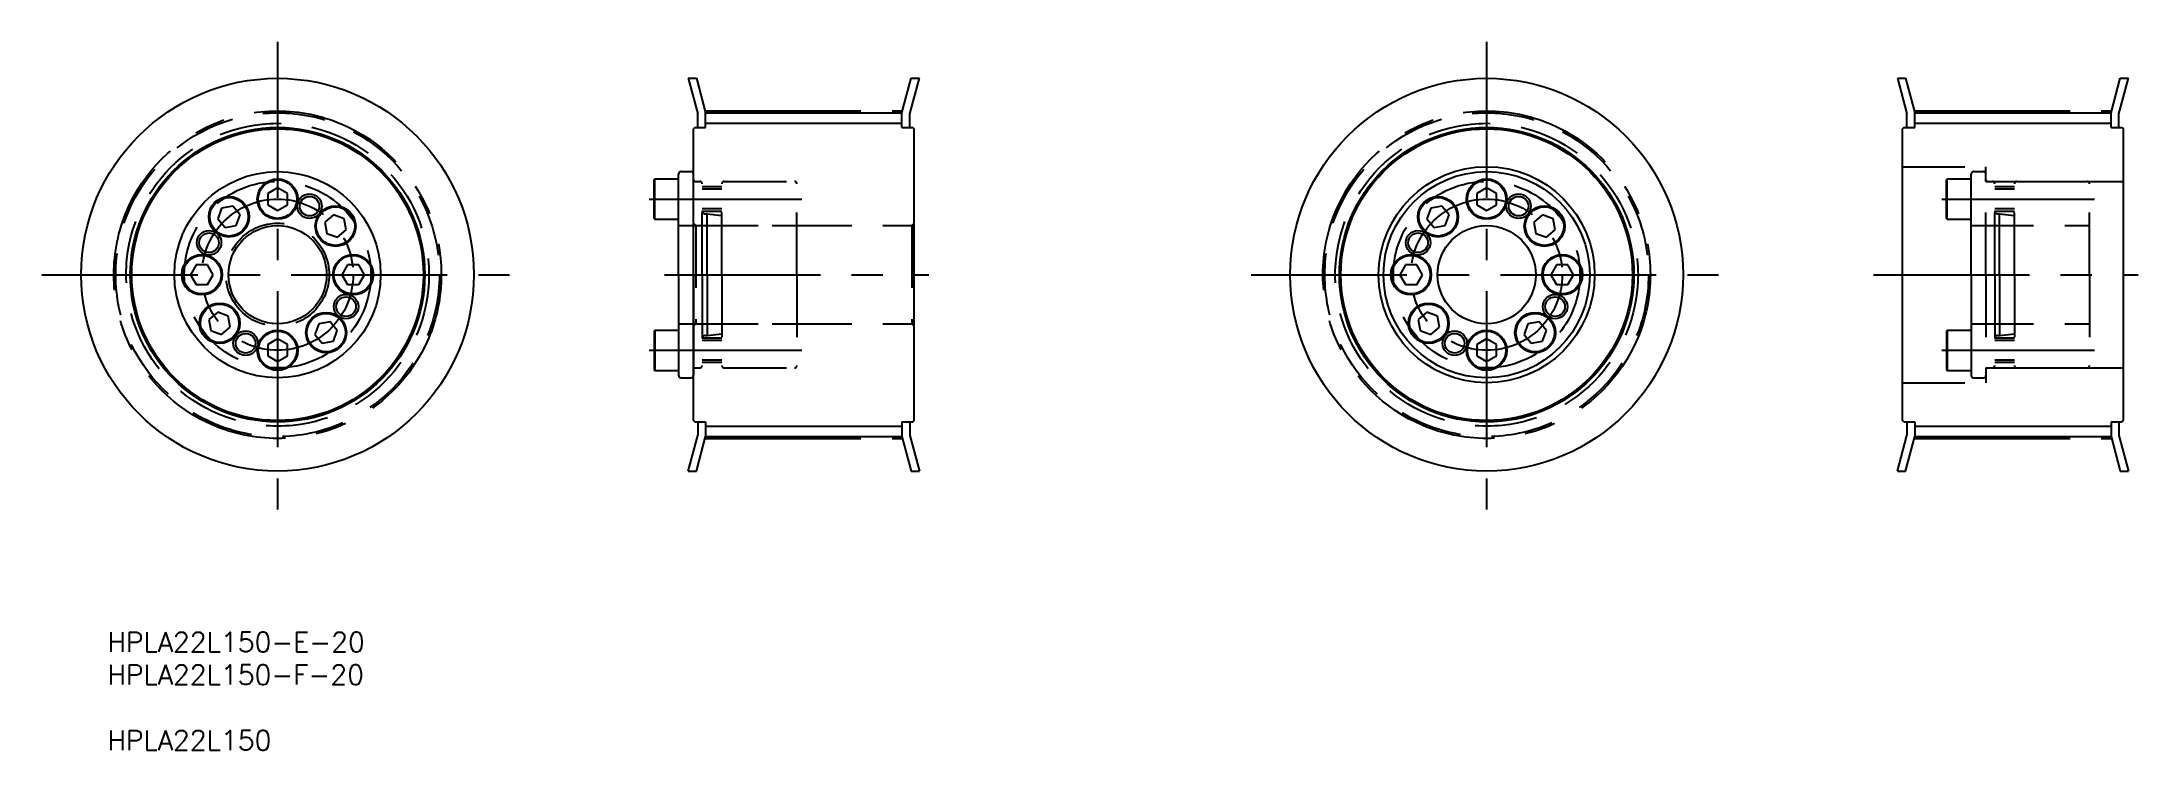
# Model space of a CAD drawing. Extents: x 2 to 429, y 5 to 150.
import ezdxf

# ---------------------------------------------------------------- set-up
doc = ezdxf.new("R2010")
doc.units = 0
doc.linetypes.add('CENTER', pattern=[50.8, 31.75, -6.35, 6.35, -6.35])
doc.linetypes.add('DASHED', pattern=[19.05, 12.7, -6.35])
doc.layers.get('0').update_dxf_attribs({"linetype": 'CONTINUOUS'})
doc.layers.add('CENTER', color=1, linetype='CENTER')
doc.styles.add('MISUMI', font='txt.shx')

# ---------------------------------------------------------------- blocks, each defined once
blk = doc.blocks.new('*U6')
at = {"color": 7, "linetype": 'CONTINUOUS', "style": 'MISUMI'}
for s, p in [('HPLA22L150-E-20', (15.05, 25.31)), ('HPLA22L150-F-20', (15.05, 18.65)), ('HPLA22L150', (15.05, 5.31))]:
    blk.add_text(s, height=4, dxfattribs=at).set_placement(p)

msp = doc.modelspace()

# ---------------------------------------------------------------- linework, layer by layer
at = {"color": 7, "linetype": 'CONTINUOUS'}
for p, q in [((133.39, 142.14), (135.33, 134.9)), ((133.39, 142.14), (135.05, 142.14)), ((135.05, 142.14), (136.93, 135.11)), ((176.93, 135.11), (178.82, 142.14)), ((178.53, 134.9), (180.47, 142.14)), ((178.82, 142.14), (180.47, 142.14)), ((379.69, 142.14), (381.63, 134.9)), ((379.69, 142.14), (381.34, 142.14)), ((381.34, 142.14), (383.23, 135.11)), ((423.23, 135.11), (425.11, 142.14)), ((424.83, 134.9), (426.77, 142.14)), ((425.11, 142.14), (426.77, 142.14)), ((135.33, 132.14), (135.33, 134.9)), ((136.93, 135.11), (176.93, 135.11)), ((136.93, 132.14), (136.93, 135.11)), ((176.93, 132.14), (176.93, 135.11)), ((178.53, 132.14), (178.53, 134.9)), ((381.63, 132.14), (381.63, 134.9)), ((383.23, 135.11), (423.23, 135.11)), ((383.23, 132.14), (383.23, 135.11)), ((423.23, 132.14), (423.23, 135.11)), ((424.83, 132.14), (424.83, 134.9)), ((134.73, 132.14), (134.43, 131.84)), ((134.43, 72.44), (134.43, 131.84)), ((134.73, 132.14), (136.93, 132.14)), ((176.93, 132.14), (179.13, 132.14)), ((179.13, 132.14), (179.43, 131.84)), ((179.43, 72.44), (179.43, 131.84)), ((381.03, 132.14), (380.73, 131.84)), ((380.73, 72.44), (380.73, 131.84)), ((381.03, 132.14), (383.23, 132.14)), ((423.23, 132.14), (425.43, 132.14)), ((425.43, 132.14), (425.73, 131.84)), ((425.73, 72.44), (425.73, 131.84)), ((49.73, 119.85), (47.73, 118.7)), ((51.73, 118.7), (49.73, 119.85)), ((126.43, 121.47), (126.55, 121.67)), ((126.43, 113.62), (126.43, 121.47)), ((126.55, 121.67), (131.43, 121.67)), ((126.55, 113.42), (126.55, 121.67)), ((131.43, 102.14), (131.43, 122.64)), ((131.43, 113.42), (131.43, 121.67)), ((131.43, 115.04), (131.43, 120.04)), ((131.93, 123.14), (133.93, 123.14)), ((134.43, 102.14), (134.43, 122.64)), ((296.03, 119.85), (294.03, 118.7)), ((298.03, 118.7), (296.03, 119.85)), ((38.34, 115.71), (37.55, 113.54)), ((40.62, 116.11), (38.34, 115.71)), ((42.1, 114.34), (40.62, 116.11)), ((47.73, 118.7), (47.73, 116.39)), ((47.73, 116.39), (49.73, 115.24)), ((49.73, 115.24), (51.73, 116.39)), ((50.73, 119.28), (50.73, 119.28)), ((51.23, 118.99), (51.23, 118.99)), ((51.73, 116.39), (51.73, 118.7)), ((284.64, 115.71), (283.85, 113.54)), ((286.92, 116.11), (284.64, 115.71)), ((288.4, 114.34), (286.92, 116.11)), ((294.03, 118.7), (294.03, 116.39)), ((294.03, 116.39), (296.03, 115.24)), ((296.03, 115.24), (298.03, 116.39)), ((297.03, 119.28), (297.03, 119.28)), ((297.53, 118.99), (297.53, 118.99)), ((298.03, 116.39), (298.03, 118.7)), ((37.55, 113.54), (39.04, 111.77)), ((39.04, 111.77), (41.31, 112.17)), ((41.31, 112.17), (42.1, 114.34)), ((61.12, 114.32), (59.36, 112.83)), ((59.36, 112.83), (59.76, 110.56)), ((63.29, 113.53), (61.12, 114.32)), ((61.93, 109.77), (63.7, 111.25)), ((63.7, 111.25), (63.29, 113.53)), ((126.43, 113.62), (126.55, 113.42)), ((126.55, 113.42), (131.43, 113.42)), ((283.85, 113.54), (285.34, 111.77)), ((285.34, 111.77), (287.61, 112.17)), ((287.61, 112.17), (288.4, 114.34)), ((307.42, 114.32), (305.65, 112.83)), ((305.65, 112.83), (306.05, 110.56)), ((309.59, 113.53), (307.42, 114.32)), ((308.22, 109.77), (309.99, 111.25)), ((309.99, 111.25), (309.59, 113.53)), ((59.76, 110.56), (61.93, 109.77)), ((306.05, 110.56), (308.22, 109.77)), ((33.17, 104.14), (32.02, 102.14)), ((35.48, 104.14), (33.17, 104.14)), ((36.64, 102.14), (35.48, 104.14)), ((63.97, 104.14), (62.82, 102.14)), ((66.28, 104.14), (63.97, 104.14)), ((67.44, 102.14), (66.28, 104.14)), ((279.47, 104.14), (278.32, 102.14)), ((281.78, 104.14), (279.47, 104.14)), ((282.93, 102.14), (281.78, 104.14)), ((310.27, 104.14), (309.12, 102.14)), ((312.58, 104.14), (310.27, 104.14)), ((313.73, 102.14), (312.58, 104.14)), ((32.02, 102.14), (33.17, 100.14)), ((33.17, 100.14), (35.48, 100.14)), ((35.48, 100.14), (36.64, 102.14)), ((62.82, 102.14), (63.97, 100.14)), ((63.97, 100.14), (66.28, 100.14)), ((66.28, 100.14), (67.44, 102.14)), ((131.43, 102.14), (131.43, 81.64)), ((134.43, 102.14), (134.43, 81.64)), ((278.32, 102.14), (279.47, 100.14)), ((279.47, 100.14), (281.78, 100.14)), ((281.78, 100.14), (282.93, 102.14)), ((309.12, 102.14), (310.27, 100.14)), ((310.27, 100.14), (312.58, 100.14)), ((312.58, 100.14), (313.73, 102.14)), ((37.53, 94.52), (35.76, 93.04)), ((39.7, 93.73), (37.53, 94.52)), ((283.83, 94.52), (282.06, 93.04)), ((286, 93.73), (283.83, 94.52)), ((35.76, 93.04), (36.16, 90.76)), ((36.16, 90.76), (38.33, 89.97)), ((38.33, 89.97), (40.1, 91.46)), ((40.1, 91.46), (39.7, 93.73)), ((58.14, 92.12), (57.35, 89.95)), ((57.35, 89.95), (58.84, 88.18)), ((60.42, 92.52), (58.14, 92.12)), ((61.9, 90.75), (60.42, 92.52)), ((61.11, 88.58), (61.9, 90.75)), ((126.43, 90.67), (126.55, 90.87)), ((126.43, 90.67), (126.43, 82.82)), ((126.55, 90.87), (131.43, 90.87)), ((126.55, 90.87), (126.55, 82.62)), ((131.43, 90.87), (131.43, 82.62)), ((282.06, 93.04), (282.46, 90.76)), ((282.46, 90.76), (284.63, 89.97)), ((284.63, 89.97), (286.4, 91.46)), ((286.4, 91.46), (286, 93.73)), ((304.44, 92.12), (303.65, 89.95)), ((303.65, 89.95), (305.13, 88.18)), ((306.71, 92.52), (304.44, 92.12)), ((308.2, 90.75), (306.71, 92.52)), ((307.41, 88.58), (308.2, 90.75)), ((49.73, 89.05), (47.73, 87.9)), ((47.73, 87.9), (47.73, 85.59)), ((47.73, 85.59), (49.73, 84.44)), ((51.73, 87.9), (49.73, 89.05)), ((49.73, 84.44), (51.73, 85.59)), ((51.73, 85.59), (51.73, 87.9)), ((58.84, 88.18), (61.11, 88.58)), ((131.43, 89.24), (131.43, 84.24)), ((296.03, 89.05), (294.03, 87.9)), ((294.03, 87.9), (294.03, 85.59)), ((294.03, 85.59), (296.03, 84.44)), ((298.03, 87.9), (296.03, 89.05)), ((296.03, 84.44), (298.03, 85.59)), ((298.03, 85.59), (298.03, 87.9)), ((305.13, 88.18), (307.41, 88.58)), ((126.43, 82.82), (126.55, 82.62)), ((126.55, 82.62), (131.43, 82.62)), ((131.93, 81.14), (133.93, 81.14)), ((133.39, 62.14), (135.33, 69.39)), ((134.73, 72.14), (134.43, 72.44)), ((134.73, 72.14), (136.93, 72.14)), ((135.05, 62.14), (136.93, 69.17)), ((135.33, 72.14), (135.33, 69.39)), ((136.93, 72.14), (136.93, 69.17)), ((136.93, 69.17), (176.93, 69.17)), ((176.93, 72.14), (176.93, 69.17)), ((176.93, 72.14), (179.13, 72.14)), ((176.93, 69.17), (178.82, 62.14)), ((178.53, 72.14), (178.53, 69.39)), ((178.53, 69.39), (180.47, 62.14)), ((179.13, 72.14), (179.43, 72.44)), ((379.69, 62.14), (381.63, 69.39)), ((381.03, 72.14), (380.73, 72.44)), ((381.03, 72.14), (383.23, 72.14)), ((381.34, 62.14), (383.23, 69.17)), ((381.63, 72.14), (381.63, 69.39)), ((383.23, 72.14), (383.23, 69.17)), ((383.23, 69.17), (423.23, 69.17)), ((423.23, 72.14), (423.23, 69.17)), ((423.23, 72.14), (425.43, 72.14)), ((423.23, 69.17), (425.11, 62.14)), ((424.83, 72.14), (424.83, 69.39)), ((424.83, 69.39), (426.77, 62.14)), ((425.43, 72.14), (425.73, 72.44)), ((133.39, 62.14), (135.05, 62.14)), ((178.82, 62.14), (180.47, 62.14)), ((379.69, 62.14), (381.34, 62.14)), ((425.11, 62.14), (426.77, 62.14))]:
    msp.add_line(p, q, dxfattribs=at)
at = {"color": 3, "linetype": 'CONTINUOUS'}
for p, q in [((136.93, 132.98), (176.93, 132.98)), ((383.23, 132.98), (423.23, 132.98)), ((136.93, 71.3), (176.93, 71.3)), ((383.23, 71.3), (423.23, 71.3))]:
    msp.add_line(p, q, dxfattribs=at)
at = {"color": 3, "linetype": 'DASHED'}
for p, q in [((380.73, 124.14), (397.73, 124.14)), ((397.73, 121.14), (397.73, 124.14)), ((134.84, 121.14), (135.73, 121.14)), ((136.23, 102.14), (136.23, 120.64)), ((140.23, 120.04), (136.23, 120.04)), ((140.23, 102.14), (140.23, 120.64)), ((140.73, 121.14), (155.03, 121.14)), ((155.53, 102.14), (155.53, 120.64)), ((389.73, 121.47), (389.85, 121.67)), ((389.73, 113.62), (389.73, 121.47)), ((389.85, 121.67), (394.73, 121.67)), ((389.85, 113.42), (389.85, 121.67)), ((394.73, 102.14), (394.73, 122.64)), ((394.73, 113.42), (394.73, 121.67)), ((394.73, 115.04), (394.73, 120.04)), ((395.23, 123.14), (397.23, 123.14)), ((397.73, 102.14), (397.73, 122.64)), ((397.73, 121.14), (425.73, 121.14)), ((398.14, 121.14), (399.03, 121.14)), ((399.53, 102.14), (399.53, 120.64)), ((403.53, 120.04), (399.53, 120.04)), ((403.53, 102.14), (403.53, 120.64)), ((404.03, 121.14), (418.33, 121.14)), ((418.83, 102.14), (418.83, 120.64)), ((140.23, 119.54), (136.23, 119.54)), ((140.23, 115.54), (136.23, 115.54)), ((403.53, 119.54), (399.53, 119.54)), ((403.53, 115.54), (399.53, 115.54)), ((131.43, 112.14), (155.53, 112.14)), ((134.43, 112.64), (134.93, 112.14)), ((134.93, 112.14), (178.93, 112.14)), ((134.93, 112.14), (134.93, 92.14)), ((140.23, 115.04), (136.23, 115.04)), ((136.83, 114.54), (137.23, 114.54)), ((137.23, 102.14), (137.23, 114.54)), ((137.23, 114.54), (140.23, 114.21)), ((179.43, 112.64), (178.93, 112.14)), ((178.93, 112.14), (178.93, 92.14)), ((389.73, 113.62), (389.85, 113.42)), ((389.85, 113.42), (394.73, 113.42)), ((394.73, 112.14), (418.83, 112.14)), ((403.53, 115.04), (399.53, 115.04)), ((400.13, 114.54), (400.53, 114.54)), ((400.53, 102.14), (400.53, 114.54)), ((400.53, 114.54), (403.53, 114.21)), ((136.23, 102.14), (136.23, 83.64)), ((137.23, 102.14), (137.23, 89.74)), ((140.23, 102.14), (140.23, 83.64)), ((155.53, 102.14), (155.53, 83.64)), ((394.73, 102.14), (394.73, 81.64)), ((397.73, 102.14), (397.73, 81.64)), ((399.53, 102.14), (399.53, 83.64)), ((400.53, 102.14), (400.53, 89.74)), ((403.53, 102.14), (403.53, 83.64)), ((418.83, 102.14), (418.83, 83.64)), ((131.43, 92.14), (155.53, 92.14)), ((134.43, 91.64), (134.93, 92.14)), ((134.93, 92.14), (178.93, 92.14)), ((136.83, 89.74), (137.23, 89.74)), ((137.23, 89.74), (140.23, 90.08)), ((179.43, 91.64), (178.93, 92.14)), ((389.73, 90.67), (389.85, 90.87)), ((389.73, 90.67), (389.73, 82.82)), ((389.85, 90.87), (394.73, 90.87)), ((389.85, 90.87), (389.85, 82.62)), ((394.73, 92.14), (418.83, 92.14)), ((394.73, 90.87), (394.73, 82.62)), ((400.13, 89.74), (400.53, 89.74)), ((400.53, 89.74), (403.53, 90.08)), ((140.23, 89.24), (136.23, 89.24)), ((140.23, 88.74), (136.23, 88.74)), ((394.73, 89.24), (394.73, 84.24)), ((403.53, 89.24), (399.53, 89.24)), ((403.53, 88.74), (399.53, 88.74)), ((134.84, 83.14), (135.73, 83.14)), ((140.23, 84.74), (136.23, 84.74)), ((140.23, 84.24), (136.23, 84.24)), ((140.73, 83.14), (155.03, 83.14)), ((389.73, 82.82), (389.85, 82.62)), ((389.85, 82.62), (394.73, 82.62)), ((395.23, 81.14), (397.23, 81.14)), ((397.73, 83.14), (397.73, 80.14)), ((397.73, 83.14), (425.73, 83.14)), ((398.14, 83.14), (399.03, 83.14)), ((403.53, 84.74), (399.53, 84.74)), ((403.53, 84.24), (399.53, 84.24)), ((404.03, 83.14), (418.33, 83.14)), ((380.73, 80.14), (397.73, 80.14))]:
    msp.add_line(p, q, dxfattribs=at)
at = {"color": 7, "linetype": 'CONTINUOUS'}
for centre, radius in [((49.73, 102.14), 40), ((296.03, 102.14), 40), ((49.73, 102.14), 30), ((49.73, 102.14), 29.7), ((296.03, 102.14), 30), ((296.03, 102.14), 29.7), ((296.03, 102.14), 22), ((49.73, 102.14), 21), ((49.73, 117.54), 4.12), ((49.73, 117.54), 3.92), ((296.03, 102.14), 21), ((296.03, 117.54), 4.12), ((296.03, 117.54), 3.92), ((39.83, 113.94), 4.12), ((39.83, 113.94), 3.92), ((56.24, 116.1), 2), ((61.53, 112.04), 4.12), ((61.53, 112.04), 3.92), ((286.13, 113.94), 4.12), ((286.13, 113.94), 3.92), ((302.53, 116.1), 2.5), ((302.53, 116.1), 2), ((307.82, 112.04), 4.12), ((307.82, 112.04), 3.92), ((49.73, 102.14), 10), ((282.07, 108.65), 2.5), ((296.03, 102.14), 10), ((35.77, 108.65), 2), ((282.07, 108.65), 2), ((34.33, 102.14), 4.12), ((34.33, 102.14), 3.92), ((65.13, 102.14), 4.12), ((65.13, 102.14), 3.92), ((280.63, 102.14), 4.12), ((280.63, 102.14), 3.92), ((311.43, 102.14), 4.12), ((311.43, 102.14), 3.92), ((37.93, 92.25), 4.12), ((37.93, 92.25), 3.92), ((59.63, 90.35), 4.12), ((59.63, 90.35), 3.92), ((63.69, 95.64), 2), ((284.23, 92.25), 4.12), ((284.23, 92.25), 3.92), ((305.92, 90.35), 4.12), ((305.92, 90.35), 3.92), ((309.98, 95.64), 2.5), ((309.98, 95.64), 2), ((43.22, 88.19), 2), ((49.73, 86.74), 4.12), ((49.73, 86.74), 3.92), ((289.52, 88.19), 2.5), ((289.52, 88.19), 2), ((296.03, 86.74), 4.12), ((296.03, 86.74), 3.92)]:
    msp.add_circle(centre, radius, dxfattribs=at)
at = {"color": 3, "linetype": 'DASHED'}
for centre, radius in [((49.73, 102.14), 32.97), ((49.73, 102.14), 30.84), ((296.03, 102.14), 32.97), ((296.03, 102.14), 30.84), ((49.73, 102.14), 19), ((296.03, 102.14), 19), ((49.73, 102.14), 10.5)]:
    msp.add_circle(centre, radius, dxfattribs=at)
at = {"color": 3}
for centre in [(56.24, 116.1), (35.77, 108.65), (63.69, 95.64), (43.22, 88.19)]:
    msp.add_circle(centre, 2.5, dxfattribs=at)
at = {"color": 7, "linetype": 'CONTINUOUS'}
for centre, start, end in [((131.93, 122.64), 90, 180), ((133.93, 122.64), 0, 90), ((131.93, 81.64), 180, 270), ((133.93, 81.64), 270, 0)]:
    msp.add_arc(centre, 0.5, start, end, dxfattribs=at)
at = {"color": 3, "linetype": 'DASHED'}
for centre, radius, start, end in [((134.84, 121.55), 0.41, 180, 270), ((135.73, 120.64), 0.5, 0, 90), ((140.73, 120.64), 0.5, 90, 180), ((155.03, 120.64), 0.5, 0, 90), ((395.23, 122.64), 0.5, 90, 180), ((397.23, 122.64), 0.5, 0, 90), ((398.14, 121.55), 0.41, 180, 270), ((399.03, 120.64), 0.5, 0, 90), ((404.03, 120.64), 0.5, 90, 180), ((418.33, 120.64), 0.5, 0, 90), ((136.83, 115.14), 0.6, 180.0007, 270), ((400.13, 115.14), 0.6, 180.0007, 270), ((136.83, 89.14), 0.6, 90, 179.9993), ((400.13, 89.14), 0.6, 90, 179.9993), ((134.84, 82.73), 0.41, 90, 180), ((135.73, 83.64), 0.5, 270, 0), ((140.73, 83.64), 0.5, 180, 270), ((155.03, 83.64), 0.5, 270, 0), ((395.23, 81.64), 0.5, 180, 270), ((397.23, 81.64), 0.5, 270, 0), ((398.14, 82.73), 0.41, 90, 180), ((399.03, 83.64), 0.5, 270, 0), ((404.03, 83.64), 0.5, 180, 270), ((418.33, 83.64), 0.5, 270, 0)]:
    msp.add_arc(centre, radius, start, end, dxfattribs=at)
at = {"layer": 'CENTER', "color": 1, "linetype": 'CENTER'}
for p, q in [((49.73, 149.56), (49.73, 53.58)), ((296.03, 149.56), (296.03, 53.58)), ((136.83, 135.49), (177.03, 135.49)), ((383.13, 135.49), (423.33, 135.49)), ((125.43, 117.54), (156.53, 117.54)), ((388.73, 117.54), (419.83, 117.54)), ((1.73, 102.14), (98.93, 102.14)), ((128.56, 102.14), (182.43, 102.14)), ((248.03, 102.14), (345.23, 102.14)), ((374.85, 102.14), (428.73, 102.14)), ((125.43, 86.74), (156.53, 86.74)), ((388.73, 86.74), (419.83, 86.74)), ((136.83, 68.79), (177.03, 68.79)), ((383.13, 68.79), (423.33, 68.79))]:
    msp.add_line(p, q, dxfattribs=at)
for centre, radius in [((49.73, 102.14), 33.35), ((296.03, 102.14), 33.35), ((49.73, 102.14), 15.4), ((296.03, 102.14), 15.4)]:
    msp.add_circle(centre, radius, dxfattribs=at)

# ---------------------------------------------------------------- block references
at = {"color": 7, "linetype": 'CONTINUOUS'}
msp.add_blockref('*U6', (0, 0), dxfattribs=at)

doc.saveas('drawing.dxf')
